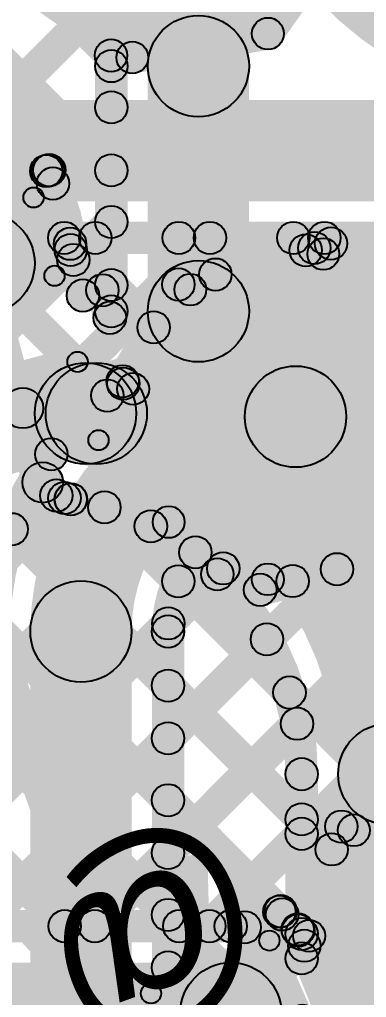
# Model space of a CAD drawing. Header units: millimetres. Extents: x -2.17 to 2.17, y -2.17 to 2.17.
# Drawn here: x -1.2422 to -1.1565, y -0.4709 to -0.2296 of the extents above; entities that cross this region are included whole.
import ezdxf

# ---------------------------------------------------------------- set-up
doc = ezdxf.new("R2010")
doc.units = ezdxf.units.MM
doc.header["$MEASUREMENT"] = 0
for name, color, linetype in [('BottomLayer', 5, 'Continuous'), ('BottomOverlay', 54, 'Continuous'), ('BottomPaste', 16, 'Continuous'), ('BottomSolder', 6, 'Continuous'), ('Mechanical2', 216, 'Continuous'), ('TopLayer', 1, 'Continuous'), ('TopOverlay', 2, 'Continuous'), ('TopPaste', 8, 'Continuous'), ('TopSolder', 216, 'Continuous')]:
    doc.layers.add(name, color=color, linetype=linetype)

# ---------------------------------------------------------------- blocks, each defined once
blk = doc.blocks.new('TEST_POINT_B_110')
at = {"layer": 'BottomLayer'}
blk.add_hatch(color=5, dxfattribs=at).paths.add_polyline_path([(0.015, 0.03), (-0.015, 0.03), (-0.03, 0.015), (-0.03, -0.015), (-0.015, -0.03), (0.015, -0.03), (0.03, -0.015), (0.03, 0.015)])
at = {"layer": 'BottomOverlay'}
for points in [[(0.04094, -0.017), (0.03306, -0.017), (0.03306, 0.017), (0.04094, 0.017)], [(0.03422, -0.01422), (0.03978, -0.01978), (0.01978, -0.03978), (0.01422, -0.03422)], [(0.017, -0.03306), (0.017, -0.04094), (-0.017, -0.04094), (-0.017, -0.03306)], [(0.017, -0.03306), (0.017, -0.04094), (-0.017, -0.04094), (-0.017, -0.03306)]]:
    blk.add_hatch(color=54, dxfattribs=at).paths.add_polyline_path(points)
h = blk.add_hatch(color=54, dxfattribs=at)
edge = h.paths.add_edge_path()
edge.add_arc((0.037, -0.017), 0.00394, 0, 360)
h = blk.add_hatch(color=54, dxfattribs=at)
edge = h.paths.add_edge_path()
edge.add_arc((0.037, -0.017), 0.00394, 0, 360)
h = blk.add_hatch(color=54, dxfattribs=at)
edge = h.paths.add_edge_path()
edge.add_arc((0.017, -0.037), 0.00394, 0, 360)
h = blk.add_hatch(color=54, dxfattribs=at)
edge = h.paths.add_edge_path()
edge.add_arc((0.017, -0.037), 0.00394, 0, 360)
h = blk.add_hatch(color=54, dxfattribs=at)
edge = h.paths.add_edge_path()
edge.add_arc((0.017, -0.037), 0.00394, 0, 360)
at = {"layer": 'BottomPaste'}
blk.add_hatch(color=16, dxfattribs=at).paths.add_polyline_path([(0.015, 0.03), (-0.015, 0.03), (-0.03, 0.015), (-0.03, -0.015), (-0.015, -0.03), (0.015, -0.03), (0.03, -0.015), (0.03, 0.015)])
at = {"layer": 'BottomSolder'}
blk.add_hatch(color=6, dxfattribs=at).paths.add_polyline_path([(0.017, 0.034), (-0.017, 0.034), (-0.034, 0.017), (-0.034, -0.017), (-0.017, -0.034), (0.017, -0.034), (0.034, -0.017), (0.034, 0.017)])
at = {"layer": 'BottomOverlay'}
for centre in [(0.037, -0.017), (0.037, -0.017), (0.017, -0.037), (0.017, -0.037), (0.017, -0.037)]:
    blk.add_circle(centre, 0.00394, dxfattribs=at)
blk = doc.blocks.new('TEST_POINT_B_111')
at = {"layer": 'BottomLayer'}
blk.add_hatch(color=5, dxfattribs=at).paths.add_polyline_path([(0.015, 0.03), (-0.015, 0.03), (-0.03, 0.015), (-0.03, -0.015), (-0.015, -0.03), (0.015, -0.03), (0.03, -0.015), (0.03, 0.015)])
at = {"layer": 'BottomOverlay'}
for points in [[(0.017, 0.04094), (0.017, 0.03306), (-0.017, 0.03306), (-0.017, 0.04094)], [(0.017, 0.04094), (0.017, 0.03306), (-0.017, 0.03306), (-0.017, 0.04094)], [(0.03978, 0.01978), (0.03422, 0.01422), (0.01422, 0.03422), (0.01978, 0.03978)], [(0.04094, -0.017), (0.03306, -0.017), (0.03306, 0.017), (0.04094, 0.017)], [(-0.01422, -0.03422), (-0.01978, -0.03978), (-0.03978, -0.01978), (-0.03422, -0.01422)], [(0.03422, -0.01422), (0.03978, -0.01978), (0.01978, -0.03978), (0.01422, -0.03422)], [(0.017, -0.03306), (0.017, -0.04094), (-0.017, -0.04094), (-0.017, -0.03306)], [(0.017, -0.03306), (0.017, -0.04094), (-0.017, -0.04094), (-0.017, -0.03306)]]:
    blk.add_hatch(color=54, dxfattribs=at).paths.add_polyline_path(points)
h = blk.add_hatch(color=54, dxfattribs=at)
edge = h.paths.add_edge_path()
edge.add_arc((0.017, 0.037), 0.00394, 0, 360)
h = blk.add_hatch(color=54, dxfattribs=at)
edge = h.paths.add_edge_path()
edge.add_arc((0.017, 0.037), 0.00394, 0, 360)
h = blk.add_hatch(color=54, dxfattribs=at)
edge = h.paths.add_edge_path()
edge.add_arc((0.017, 0.037), 0.00394, 0, 360)
h = blk.add_hatch(color=54, dxfattribs=at)
edge = h.paths.add_edge_path()
edge.add_arc((0.037, 0.017), 0.00394, 0, 360)
h = blk.add_hatch(color=54, dxfattribs=at)
edge = h.paths.add_edge_path()
edge.add_arc((0.037, 0.017), 0.00394, 0, 360)
h = blk.add_hatch(color=54, dxfattribs=at)
edge = h.paths.add_edge_path()
edge.add_arc((0.037, -0.017), 0.00394, 0, 360)
h = blk.add_hatch(color=54, dxfattribs=at)
edge = h.paths.add_edge_path()
edge.add_arc((0.037, -0.017), 0.00394, 0, 360)
h = blk.add_hatch(color=54, dxfattribs=at)
edge = h.paths.add_edge_path()
edge.add_arc((-0.017, -0.037), 0.00394, 0, 360)
h = blk.add_hatch(color=54, dxfattribs=at)
edge = h.paths.add_edge_path()
edge.add_arc((-0.017, -0.037), 0.00394, 0, 360)
h = blk.add_hatch(color=54, dxfattribs=at)
edge = h.paths.add_edge_path()
edge.add_arc((-0.017, -0.037), 0.00394, 0, 360)
h = blk.add_hatch(color=54, dxfattribs=at)
edge = h.paths.add_edge_path()
edge.add_arc((0.017, -0.037), 0.00394, 0, 360)
h = blk.add_hatch(color=54, dxfattribs=at)
edge = h.paths.add_edge_path()
edge.add_arc((0.017, -0.037), 0.00394, 0, 360)
h = blk.add_hatch(color=54, dxfattribs=at)
edge = h.paths.add_edge_path()
edge.add_arc((0.017, -0.037), 0.00394, 0, 360)
at = {"layer": 'BottomPaste'}
blk.add_hatch(color=16, dxfattribs=at).paths.add_polyline_path([(0.015, 0.03), (-0.015, 0.03), (-0.03, 0.015), (-0.03, -0.015), (-0.015, -0.03), (0.015, -0.03), (0.03, -0.015), (0.03, 0.015)])
at = {"layer": 'BottomSolder'}
blk.add_hatch(color=6, dxfattribs=at).paths.add_polyline_path([(0.017, 0.034), (-0.017, 0.034), (-0.034, 0.017), (-0.034, -0.017), (-0.017, -0.034), (0.017, -0.034), (0.034, -0.017), (0.034, 0.017)])
at = {"layer": 'BottomOverlay'}
for centre in [(0.017, 0.037), (0.017, 0.037), (0.017, 0.037), (0.037, 0.017), (0.037, 0.017), (0.037, -0.017), (0.037, -0.017), (-0.017, -0.037), (-0.017, -0.037), (-0.017, -0.037), (0.017, -0.037), (0.017, -0.037), (0.017, -0.037)]:
    blk.add_circle(centre, 0.00394, dxfattribs=at)
blk = doc.blocks.new('TEST_POINT_B_113')
at = {"layer": 'BottomLayer'}
blk.add_hatch(color=5, dxfattribs=at).paths.add_polyline_path([(0.015, 0.03), (-0.015, 0.03), (-0.03, 0.015), (-0.03, -0.015), (-0.015, -0.03), (0.015, -0.03), (0.03, -0.015), (0.03, 0.015)])
at = {"layer": 'BottomOverlay'}
for points in [[(-0.01978, 0.03978), (-0.01422, 0.03422), (-0.03422, 0.01422), (-0.03978, 0.01978)], [(0.017, 0.04094), (0.017, 0.03306), (-0.017, 0.03306), (-0.017, 0.04094)], [(0.017, 0.04094), (0.017, 0.03306), (-0.017, 0.03306), (-0.017, 0.04094)], [(0.03978, 0.01978), (0.03422, 0.01422), (0.01422, 0.03422), (0.01978, 0.03978)]]:
    blk.add_hatch(color=54, dxfattribs=at).paths.add_polyline_path(points)
h = blk.add_hatch(color=54, dxfattribs=at)
edge = h.paths.add_edge_path()
edge.add_arc((-0.017, 0.037), 0.00394, 0, 360)
h = blk.add_hatch(color=54, dxfattribs=at)
edge = h.paths.add_edge_path()
edge.add_arc((-0.017, 0.037), 0.00394, 0, 360)
h = blk.add_hatch(color=54, dxfattribs=at)
edge = h.paths.add_edge_path()
edge.add_arc((-0.017, 0.037), 0.00394, 0, 360)
h = blk.add_hatch(color=54, dxfattribs=at)
edge = h.paths.add_edge_path()
edge.add_arc((0.017, 0.037), 0.00394, 0, 360)
h = blk.add_hatch(color=54, dxfattribs=at)
edge = h.paths.add_edge_path()
edge.add_arc((0.017, 0.037), 0.00394, 0, 360)
h = blk.add_hatch(color=54, dxfattribs=at)
edge = h.paths.add_edge_path()
edge.add_arc((0.017, 0.037), 0.00394, 0, 360)
at = {"layer": 'BottomPaste'}
blk.add_hatch(color=16, dxfattribs=at).paths.add_polyline_path([(0.015, 0.03), (-0.015, 0.03), (-0.03, 0.015), (-0.03, -0.015), (-0.015, -0.03), (0.015, -0.03), (0.03, -0.015), (0.03, 0.015)])
at = {"layer": 'BottomSolder'}
blk.add_hatch(color=6, dxfattribs=at).paths.add_polyline_path([(0.017, 0.034), (-0.017, 0.034), (-0.034, 0.017), (-0.034, -0.017), (-0.017, -0.034), (0.017, -0.034), (0.034, -0.017), (0.034, 0.017)])
at = {"layer": 'BottomOverlay'}
for centre in [(-0.017, 0.037), (-0.017, 0.037), (-0.017, 0.037), (0.017, 0.037), (0.017, 0.037), (0.017, 0.037)]:
    blk.add_circle(centre, 0.00394, dxfattribs=at)
blk = doc.blocks.new('C__0402_351')
at = {"layer": 'TopLayer'}
for points in [[(-0.0275, -0.0125), (-0.0275, 0.0125), (-0.0095, 0.0125), (-0.0095, -0.0125)], [(0.0095, -0.0125), (0.0095, 0.0125), (0.0275, 0.0125), (0.0275, -0.0125)]]:
    blk.add_hatch(color=1, dxfattribs=at).paths.add_polyline_path(points)
at = {"layer": 'TopOverlay'}
h = blk.add_hatch(color=2, dxfattribs=at)
edge = h.paths.add_edge_path()
edge.add_arc((-0.031, 0.016), 0.0025, 0, 360)
h = blk.add_hatch(color=2, dxfattribs=at)
edge = h.paths.add_edge_path()
edge.add_arc((-0.031, 0.016), 0.0025, 0, 360)
for points in [[(-0.011, 0.0185), (-0.011, 0.0135), (-0.031, 0.0135), (-0.031, 0.0185)], [(0.031, 0.0185), (0.031, 0.0135), (0.011, 0.0135), (0.011, 0.0185)], [(-0.0335, 0.016), (-0.0285, 0.016), (-0.0285, -0.016), (-0.0335, -0.016)], [(0.0285, 0.016), (0.0335, 0.016), (0.0335, -0.016), (0.0285, -0.016)], [(-0.011, -0.0135), (-0.011, -0.0185), (-0.031, -0.0185), (-0.031, -0.0135)], [(0.031, -0.0135), (0.031, -0.0185), (0.011, -0.0185), (0.011, -0.0135)]]:
    blk.add_hatch(color=2, dxfattribs=at).paths.add_polyline_path(points)
h = blk.add_hatch(color=2, dxfattribs=at)
edge = h.paths.add_edge_path()
edge.add_arc((-0.011, 0.016), 0.0025, 0, 360)
h = blk.add_hatch(color=2, dxfattribs=at)
edge = h.paths.add_edge_path()
edge.add_arc((0.011, 0.016), 0.0025, 0, 360)
h = blk.add_hatch(color=2, dxfattribs=at)
edge = h.paths.add_edge_path()
edge.add_arc((0.031, 0.016), 0.0025, 0, 360)
h = blk.add_hatch(color=2, dxfattribs=at)
edge = h.paths.add_edge_path()
edge.add_arc((0.031, 0.016), 0.0025, 0, 360)
h = blk.add_hatch(color=2, dxfattribs=at)
edge = h.paths.add_edge_path()
edge.add_arc((-0.031, -0.016), 0.0025, 0, 360)
h = blk.add_hatch(color=2, dxfattribs=at)
edge = h.paths.add_edge_path()
edge.add_arc((-0.031, -0.016), 0.0025, 0, 360)
h = blk.add_hatch(color=2, dxfattribs=at)
edge = h.paths.add_edge_path()
edge.add_arc((-0.011, -0.016), 0.0025, 0, 360)
h = blk.add_hatch(color=2, dxfattribs=at)
edge = h.paths.add_edge_path()
edge.add_arc((0.011, -0.016), 0.0025, 0, 360)
h = blk.add_hatch(color=2, dxfattribs=at)
edge = h.paths.add_edge_path()
edge.add_arc((0.031, -0.016), 0.0025, 0, 360)
h = blk.add_hatch(color=2, dxfattribs=at)
edge = h.paths.add_edge_path()
edge.add_arc((0.031, -0.016), 0.0025, 0, 360)
at = {"layer": 'TopPaste'}
for points in [[(-0.0275, -0.0125), (-0.0275, 0.0125), (-0.0095, 0.0125), (-0.0095, -0.0125)], [(0.0095, -0.0125), (0.0095, 0.0125), (0.0275, 0.0125), (0.0275, -0.0125)]]:
    blk.add_hatch(color=8, dxfattribs=at).paths.add_polyline_path(points)
at = {"layer": 'TopSolder'}
for points in [[(-0.02986, -0.01486), (-0.02986, 0.01486), (-0.00714, 0.01486), (-0.00714, -0.01486)], [(0.00714, -0.01486), (0.00714, 0.01486), (0.02986, 0.01486), (0.02986, -0.01486)]]:
    blk.add_hatch(color=216, dxfattribs=at).paths.add_polyline_path(points)
at = {"layer": 'TopOverlay'}
for centre in [(-0.031, 0.016), (-0.031, 0.016), (-0.011, 0.016), (0.011, 0.016), (0.031, 0.016), (0.031, 0.016), (-0.031, -0.016), (-0.031, -0.016), (-0.011, -0.016), (0.011, -0.016), (0.031, -0.016), (0.031, -0.016)]:
    blk.add_circle(centre, 0.0025, dxfattribs=at)
blk = doc.blocks.new('C__0402_352')
at = {"layer": 'TopLayer'}
for points in [[(-0.0275, -0.0125), (-0.0275, 0.0125), (-0.0095, 0.0125), (-0.0095, -0.0125)], [(0.0095, -0.0125), (0.0095, 0.0125), (0.0275, 0.0125), (0.0275, -0.0125)]]:
    blk.add_hatch(color=1, dxfattribs=at).paths.add_polyline_path(points)
at = {"layer": 'TopOverlay'}
h = blk.add_hatch(color=2, dxfattribs=at)
edge = h.paths.add_edge_path()
edge.add_arc((-0.031, 0.016), 0.0025, 0, 360)
h = blk.add_hatch(color=2, dxfattribs=at)
edge = h.paths.add_edge_path()
edge.add_arc((-0.031, 0.016), 0.0025, 0, 360)
for points in [[(-0.011, 0.0185), (-0.011, 0.0135), (-0.031, 0.0135), (-0.031, 0.0185)], [(0.031, 0.0185), (0.031, 0.0135), (0.011, 0.0135), (0.011, 0.0185)], [(-0.0335, 0.016), (-0.0285, 0.016), (-0.0285, -0.016), (-0.0335, -0.016)], [(0.0285, 0.016), (0.0335, 0.016), (0.0335, -0.016), (0.0285, -0.016)], [(-0.011, -0.0135), (-0.011, -0.0185), (-0.031, -0.0185), (-0.031, -0.0135)], [(0.031, -0.0135), (0.031, -0.0185), (0.011, -0.0185), (0.011, -0.0135)]]:
    blk.add_hatch(color=2, dxfattribs=at).paths.add_polyline_path(points)
h = blk.add_hatch(color=2, dxfattribs=at)
edge = h.paths.add_edge_path()
edge.add_arc((-0.011, 0.016), 0.0025, 0, 360)
h = blk.add_hatch(color=2, dxfattribs=at)
edge = h.paths.add_edge_path()
edge.add_arc((0.011, 0.016), 0.0025, 0, 360)
h = blk.add_hatch(color=2, dxfattribs=at)
edge = h.paths.add_edge_path()
edge.add_arc((0.031, 0.016), 0.0025, 0, 360)
h = blk.add_hatch(color=2, dxfattribs=at)
edge = h.paths.add_edge_path()
edge.add_arc((0.031, 0.016), 0.0025, 0, 360)
h = blk.add_hatch(color=2, dxfattribs=at)
edge = h.paths.add_edge_path()
edge.add_arc((-0.031, -0.016), 0.0025, 0, 360)
h = blk.add_hatch(color=2, dxfattribs=at)
edge = h.paths.add_edge_path()
edge.add_arc((-0.031, -0.016), 0.0025, 0, 360)
h = blk.add_hatch(color=2, dxfattribs=at)
edge = h.paths.add_edge_path()
edge.add_arc((-0.011, -0.016), 0.0025, 0, 360)
h = blk.add_hatch(color=2, dxfattribs=at)
edge = h.paths.add_edge_path()
edge.add_arc((0.011, -0.016), 0.0025, 0, 360)
h = blk.add_hatch(color=2, dxfattribs=at)
edge = h.paths.add_edge_path()
edge.add_arc((0.031, -0.016), 0.0025, 0, 360)
h = blk.add_hatch(color=2, dxfattribs=at)
edge = h.paths.add_edge_path()
edge.add_arc((0.031, -0.016), 0.0025, 0, 360)
at = {"layer": 'TopPaste'}
for points in [[(-0.0275, -0.0125), (-0.0275, 0.0125), (-0.0095, 0.0125), (-0.0095, -0.0125)], [(0.0095, -0.0125), (0.0095, 0.0125), (0.0275, 0.0125), (0.0275, -0.0125)]]:
    blk.add_hatch(color=8, dxfattribs=at).paths.add_polyline_path(points)
at = {"layer": 'TopSolder'}
for points in [[(-0.02986, -0.01486), (-0.02986, 0.01486), (-0.00714, 0.01486), (-0.00714, -0.01486)], [(0.00714, -0.01486), (0.00714, 0.01486), (0.02986, 0.01486), (0.02986, -0.01486)]]:
    blk.add_hatch(color=216, dxfattribs=at).paths.add_polyline_path(points)
at = {"layer": 'TopOverlay'}
for centre in [(-0.031, 0.016), (-0.031, 0.016), (-0.011, 0.016), (0.011, 0.016), (0.031, 0.016), (0.031, 0.016), (-0.031, -0.016), (-0.031, -0.016), (-0.011, -0.016), (0.011, -0.016), (0.031, -0.016), (0.031, -0.016)]:
    blk.add_circle(centre, 0.0025, dxfattribs=at)

msp = doc.modelspace()

# ---------------------------------------------------------------- hatches: boundary and pattern name
at = {"layer": 'BottomLayer'}
for points in [[(-2.072, -0.2745), (-2.072, -0.2495), (-0.707, -0.2495), (-0.707, -0.2745)], [(-2.02145, -0.2875), (-2.02145, -0.2795), (-1.0275, -0.2795), (-1.0275, -0.2875)], [(-1.83315, -0.89886), (-1.8388, -0.8932), (-1.22628, -0.28067), (-1.22062, -0.28633)], [(-1.8234, -0.91739), (-1.82905, -0.91173), (-1.19799, -0.28067), (-1.19234, -0.28633)], [(-1.31881, -0.28633), (-1.31315, -0.28067), (-1.24127, -0.35255), (-1.24693, -0.35821)], [(-1.29052, -0.28633), (-1.28487, -0.28067), (-1.23149, -0.33405), (-1.23714, -0.33971)], [(-1.26224, -0.28633), (-1.25658, -0.28067), (-1.21768, -0.31958), (-1.22333, -0.32524)], [(-1.23396, -0.28633), (-1.2283, -0.28067), (-1.20622, -0.30275), (-1.21187, -0.30841)], [(-1.20267, -0.43809), (-1.20833, -0.43243), (-1.05657, -0.28067), (-1.05091, -0.28633)], [(-1.20567, -0.28633), (-1.20001, -0.28067), (-1.19097, -0.28971), (-1.19663, -0.29537)], [(-1.20189, -0.29885), (-1.20396, -0.29112), (-1.16629, -0.28103), (-1.16422, -0.28876)], [(-1.17739, -0.28633), (-1.17173, -0.28067), (-1.16867, -0.28373), (-1.17432, -0.28939)], [(-1.16655, -0.28882), (-1.1722, -0.28317), (-1.16971, -0.28067), (-1.16405, -0.28633)], [(-1.16726, -0.28836), (-1.16326, -0.28143), (-1.13938, -0.29522), (-1.14338, -0.30215)], [(-1.20267, -0.46637), (-1.20833, -0.46071), (-1.03033, -0.28271), (-1.02467, -0.28837)], [(-1.21325, -0.32087), (-1.22018, -0.31687), (-1.20639, -0.29299), (-1.19947, -0.29699)], [(-1.18171, -0.37419), (-1.18378, -0.36646), (-1.14611, -0.35637), (-1.14404, -0.3641)], [(-1.20073, -0.36456), (-1.19673, -0.35763), (-1.18074, -0.36686), (-1.18474, -0.37379)], [(-1.20267, -0.4098), (-1.20833, -0.40414), (-1.1666, -0.36242), (-1.16095, -0.36807)], [(-1.20261, -0.38145), (-1.20827, -0.3758), (-1.1947, -0.36223), (-1.18904, -0.36789)], [(-1.20579, -0.37106), (-1.20014, -0.3654), (-1.14544, -0.4201), (-1.1511, -0.42576)], [(-1.17756, -0.37101), (-1.1719, -0.36535), (-1.12529, -0.41196), (-1.13095, -0.41762)], [(-1.2145, -1.532), (-1.2395, -1.532), (-1.2395, -0.38061), (-1.2145, -0.38061)], [(-1.2015, -1.532), (-1.2095, -1.532), (-1.2095, -0.38061), (-1.2015, -0.38061)], [(-1.20833, -0.39681), (-1.20267, -0.39115), (-1.16226, -0.43157), (-1.16791, -0.43722)], [(-1.16119, -0.43246), (-1.16419, -0.42505), (-1.12803, -0.41044), (-1.12503, -0.41785)], [(-1.20833, -0.42509), (-1.20267, -0.41944), (-1.17053, -0.45158), (-1.17619, -0.45724)], [(-1.16978, -0.4557), (-1.17715, -0.45258), (-1.16637, -0.42719), (-1.15901, -0.43032)], [(-1.20833, -0.45338), (-1.20267, -0.44772), (-1.10072, -0.54968), (-1.10637, -0.55533)], [(-1.17717, -0.45564), (-1.16976, -0.45264), (-1.15515, -0.4888), (-1.16256, -0.4918)], [(-1.20267, -0.49465), (-1.20833, -0.489), (-1.17467, -0.45534), (-1.16901, -0.46099)]]:
    msp.add_hatch(color=5, dxfattribs=at).paths.add_polyline_path(points)
h = msp.add_hatch(color=5, dxfattribs=at)
edge = h.paths.add_edge_path()
edge.add_arc((-1.23113, -0.2835), 0.004, 0, 360)
h = msp.add_hatch(color=5, dxfattribs=at)
edge = h.paths.add_edge_path()
edge.add_arc((-1.22345, -0.2835), 0.004, 0, 360)
h = msp.add_hatch(color=5, dxfattribs=at)
edge = h.paths.add_edge_path()
edge.add_arc((-1.20284, -0.2835), 0.004, 0, 360)
h = msp.add_hatch(color=5, dxfattribs=at)
edge = h.paths.add_edge_path()
edge.add_arc((-1.19516, -0.2835), 0.004, 0, 360)
h = msp.add_hatch(color=5, dxfattribs=at)
edge = h.paths.add_edge_path()
edge.add_arc((-1.17456, -0.2835), 0.004, 0, 360)
h = msp.add_hatch(color=5, dxfattribs=at)
edge = h.paths.add_edge_path()
edge.add_arc((-1.16688, -0.2835), 0.004, 0, 360)
h = msp.add_hatch(color=5, dxfattribs=at)
edge = h.paths.add_edge_path()
edge.add_arc((-1.16938, -0.286), 0.004, 0, 360)
h = msp.add_hatch(color=5, dxfattribs=at)
edge = h.paths.add_edge_path()
edge.add_arc((-1.16526, -0.28489), 0.004, 0, 360)
h = msp.add_hatch(color=5, dxfattribs=at)
edge = h.paths.add_edge_path()
edge.add_arc((-1.16526, -0.28489), 0.004, 0, 360)
h = msp.add_hatch(color=5, dxfattribs=at)
edge = h.paths.add_edge_path()
edge.add_arc((-1.17149, -0.28656), 0.004, 0, 360)
h = msp.add_hatch(color=5, dxfattribs=at)
edge = h.paths.add_edge_path()
edge.add_arc((-1.1938, -0.29254), 0.004, 0, 360)
h = msp.add_hatch(color=5, dxfattribs=at)
edge = h.paths.add_edge_path()
edge.add_arc((-1.20293, -0.29499), 0.004, 0, 360)
h = msp.add_hatch(color=5, dxfattribs=at)
edge = h.paths.add_edge_path()
edge.add_arc((-1.20293, -0.29499), 0.004, 0, 360)
h = msp.add_hatch(color=5, dxfattribs=at)
edge = h.paths.add_edge_path()
edge.add_arc((-1.20905, -0.30558), 0.004, 0, 360)
h = msp.add_hatch(color=5, dxfattribs=at)
edge = h.paths.add_edge_path()
edge.add_arc((-1.21672, -0.31887), 0.004, 0, 360)
h = msp.add_hatch(color=5, dxfattribs=at)
edge = h.paths.add_edge_path()
edge.add_arc((-1.21656, -0.31946), 0.004, 0, 360)
h = msp.add_hatch(color=5, dxfattribs=at)
edge = h.paths.add_edge_path()
edge.add_arc((-1.174, -0.32761), 0.0125, 0, 360)
h = msp.add_hatch(color=5, dxfattribs=at)
edge = h.paths.add_edge_path()
edge.add_arc((-1.2205, -0.32241), 0.004, 0, 360)
h = msp.add_hatch(color=5, dxfattribs=at)
edge = h.paths.add_edge_path()
edge.add_arc((-1.23432, -0.33688), 0.004, 0, 360)
h = msp.add_hatch(color=5, dxfattribs=at)
edge = h.paths.add_edge_path()
edge.add_arc((-1.2441, -0.35538), 0.004, 0, 360)
h = msp.add_hatch(color=5, dxfattribs=at)
edge = h.paths.add_edge_path()
edge.add_arc((-1.19873, -0.3611), 0.004, 0, 360)
h = msp.add_hatch(color=5, dxfattribs=at)
edge = h.paths.add_edge_path()
edge.add_arc((-1.19873, -0.3611), 0.004, 0, 360)
h = msp.add_hatch(color=5, dxfattribs=at)
edge = h.paths.add_edge_path()
edge.add_arc((-1.19187, -0.36506), 0.004, 0, 360)
h = msp.add_hatch(color=5, dxfattribs=at)
edge = h.paths.add_edge_path()
edge.add_arc((-1.16377, -0.36525), 0.004, 0, 360)
h = msp.add_hatch(color=5, dxfattribs=at)
edge = h.paths.add_edge_path()
edge.add_arc((-1.20297, -0.36823), 0.004, 0, 360)
h = msp.add_hatch(color=5, dxfattribs=at)
edge = h.paths.add_edge_path()
edge.add_arc((-1.17473, -0.36818), 0.004, 0, 360)
h = msp.add_hatch(color=5, dxfattribs=at)
edge = h.paths.add_edge_path()
edge.add_arc((-1.18274, -0.37033), 0.004, 0, 360)
h = msp.add_hatch(color=5, dxfattribs=at)
edge = h.paths.add_edge_path()
edge.add_arc((-1.18274, -0.37033), 0.004, 0, 360)
h = msp.add_hatch(color=5, dxfattribs=at)
edge = h.paths.add_edge_path()
edge.add_arc((-1.227, -0.38061), 0.0125, 0, 360)
h = msp.add_hatch(color=5, dxfattribs=at)
edge = h.paths.add_edge_path()
edge.add_arc((-1.227, -0.38061), 0.0125, 0, 360)
h = msp.add_hatch(color=5, dxfattribs=at)
edge = h.paths.add_edge_path()
edge.add_arc((-1.20544, -0.37863), 0.004, 0, 360)
h = msp.add_hatch(color=5, dxfattribs=at)
edge = h.paths.add_edge_path()
edge.add_arc((-1.2055, -0.38061), 0.004, 0, 360)
h = msp.add_hatch(color=5, dxfattribs=at)
edge = h.paths.add_edge_path()
edge.add_arc((-1.2055, -0.38061), 0.004, 0, 360)
h = msp.add_hatch(color=5, dxfattribs=at)
edge = h.paths.add_edge_path()
edge.add_arc((-1.2055, -0.39398), 0.004, 0, 360)
h = msp.add_hatch(color=5, dxfattribs=at)
edge = h.paths.add_edge_path()
edge.add_arc((-1.2055, -0.40697), 0.004, 0, 360)
h = msp.add_hatch(color=5, dxfattribs=at)
edge = h.paths.add_edge_path()
edge.add_arc((-1.2055, -0.42226), 0.004, 0, 360)
h = msp.add_hatch(color=5, dxfattribs=at)
edge = h.paths.add_edge_path()
edge.add_arc((-1.16269, -0.42876), 0.004, 0, 360)
h = msp.add_hatch(color=5, dxfattribs=at)
edge = h.paths.add_edge_path()
edge.add_arc((-1.16269, -0.42876), 0.004, 0, 360)
h = msp.add_hatch(color=5, dxfattribs=at)
edge = h.paths.add_edge_path()
edge.add_arc((-1.2055, -0.43526), 0.004, 0, 360)
h = msp.add_hatch(color=5, dxfattribs=at)
edge = h.paths.add_edge_path()
edge.add_arc((-1.16508, -0.4344), 0.004, 0, 360)
h = msp.add_hatch(color=5, dxfattribs=at)
edge = h.paths.add_edge_path()
edge.add_arc((-1.2055, -0.45055), 0.004, 0, 360)
h = msp.add_hatch(color=5, dxfattribs=at)
edge = h.paths.add_edge_path()
edge.add_arc((-1.17346, -0.45414), 0.004, 0, 360)
h = msp.add_hatch(color=5, dxfattribs=at)
edge = h.paths.add_edge_path()
edge.add_arc((-1.17346, -0.45414), 0.004, 0, 360)
h = msp.add_hatch(color=5, dxfattribs=at)
edge = h.paths.add_edge_path()
edge.add_arc((-1.17336, -0.45441), 0.004, 0, 360)
h = msp.add_hatch(color=5, dxfattribs=at)
edge = h.paths.add_edge_path()
edge.add_arc((-1.17184, -0.45816), 0.004, 0, 360)
h = msp.add_hatch(color=5, dxfattribs=at)
edge = h.paths.add_edge_path()
edge.add_arc((-1.2055, -0.46354), 0.004, 0, 360)
at = {"layer": 'TopLayer'}
for points in [[(-1.27012, -0.1936), (-1.26446, -0.18794), (-1.21674, -0.23566), (-1.22239, -0.24132)], [(-1.29433, -0.19767), (-1.28867, -0.19201), (-1.21667, -0.26401), (-1.22233, -0.26967)], [(-1.24621, -0.25535), (-1.25187, -0.2497), (-1.22477, -0.2226), (-1.21911, -0.22825)], [(-1.2155, -0.30161), (-1.2235, -0.30161), (-1.2235, -0.24111), (-1.2155, -0.24111)], [(-1.1855, -0.30161), (-1.2105, -0.30161), (-1.2105, -0.24111), (-1.1855, -0.24111)], [(-1.23227, -0.26969), (-1.23793, -0.26404), (-1.22233, -0.24844), (-1.21667, -0.2541)], [(-1.23868, -0.26782), (-1.23095, -0.26575), (-1.23007, -0.26905), (-1.2378, -0.27112)], [(-1.22605, -0.29176), (-1.23171, -0.28611), (-1.22233, -0.27672), (-1.21667, -0.28238)], [(-1.23251, -0.28777), (-1.22685, -0.28212), (-1.21667, -0.2923), (-1.22233, -0.29795)], [(-1.23341, -0.2875), (-1.22568, -0.28543), (-1.22267, -0.29666), (-1.2304, -0.29873)], [(-1.2255, -0.30156), (-1.22757, -0.29384), (-1.22274, -0.29254), (-1.22067, -0.30027)], [(-1.22557, -0.29744), (-1.21784, -0.29537), (-1.21601, -0.3022), (-1.22374, -0.30427)], [(-1.22587, -0.33932), (-1.22587, -0.31432), (-1.22321, -0.31432), (-1.22321, -0.33932)], [(-1.22587, -0.33932), (-1.22587, -0.31432), (-1.22587, -0.31432), (-1.22587, -0.33932)], [(-1.24618, -0.32677), (-1.23652, -0.32419), (-1.2316, -0.34254), (-1.24126, -0.34513)], [(-1.24497, -0.36725), (-1.25063, -0.36159), (-1.23389, -0.34485), (-1.22823, -0.35051)], [(-1.24842, -0.35533), (-1.25049, -0.3476), (-1.23411, -0.34321), (-1.23204, -0.35094)], [(-1.22403, -0.35282), (-1.21837, -0.34717), (-1.17269, -0.39285), (-1.17834, -0.39851)], [(-1.25115, -0.35399), (-1.24549, -0.34833), (-1.16967, -0.42415), (-1.17533, -0.42981)], [(-1.24467, -0.39523), (-1.25033, -0.38958), (-1.21258, -0.35183), (-1.20693, -0.35749)], [(-1.24467, -0.42352), (-1.25033, -0.41786), (-1.19614, -0.36368), (-1.19049, -0.36933)], [(-1.25033, -0.38309), (-1.24467, -0.37744), (-1.17516, -0.44694), (-1.18082, -0.4526)], [(-1.24597, -0.4531), (-1.25162, -0.44744), (-1.18391, -0.37972), (-1.17825, -0.38538)], [(-1.22074, -0.45615), (-1.22639, -0.45049), (-1.17646, -0.40056), (-1.1708, -0.40622)], [(-1.25033, -0.41138), (-1.24467, -0.40572), (-1.1999, -0.45049), (-1.20555, -0.45615)], [(-1.1685, -0.46127), (-1.1765, -0.46127), (-1.1765, -0.41583), (-1.1685, -0.41583)], [(-1.1385, -0.48497), (-1.1635, -0.48497), (-1.1635, -0.41583), (-1.1385, -0.41583)], [(-1.19245, -0.45615), (-1.19811, -0.45049), (-1.17533, -0.42771), (-1.16967, -0.43337)], [(-1.25033, -0.43966), (-1.24467, -0.434), (-1.22818, -0.45049), (-1.23384, -0.45615)], [(-1.18495, -0.45725), (-1.18821, -0.44994), (-1.17931, -0.44598), (-1.17605, -0.45329)], [(-1.18133, -0.45126), (-1.17403, -0.44801), (-1.16885, -0.45964), (-1.17615, -0.4629)], [(-1.18015, -0.45327), (-1.17449, -0.44762), (-1.16967, -0.45244), (-1.17533, -0.45809)], [(-1.24951, -0.45732), (-1.24951, -0.44932), (-1.19, -0.44932), (-1.19, -0.45732)], [(-1.29279, -0.48732), (-1.29279, -0.46232), (-1.19, -0.46232), (-1.19, -0.48732)]]:
    msp.add_hatch(color=1, dxfattribs=at).paths.add_polyline_path(points)
h = msp.add_hatch(color=1, dxfattribs=at)
edge = h.paths.add_edge_path()
edge.add_arc((-1.198, -0.24111), 0.0125, 0, 360)
h = msp.add_hatch(color=1, dxfattribs=at)
edge = h.paths.add_edge_path()
edge.add_arc((-1.198, -0.24111), 0.0125, 0, 360)
h = msp.add_hatch(color=1, dxfattribs=at)
edge = h.paths.add_edge_path()
edge.add_arc((-1.21957, -0.23849), 0.004, 0, 360)
h = msp.add_hatch(color=1, dxfattribs=at)
edge = h.paths.add_edge_path()
edge.add_arc((-1.2195, -0.24111), 0.004, 0, 360)
h = msp.add_hatch(color=1, dxfattribs=at)
edge = h.paths.add_edge_path()
edge.add_arc((-1.2195, -0.24111), 0.004, 0, 360)
h = msp.add_hatch(color=1, dxfattribs=at)
edge = h.paths.add_edge_path()
edge.add_arc((-1.2195, -0.25127), 0.004, 0, 360)
h = msp.add_hatch(color=1, dxfattribs=at)
edge = h.paths.add_edge_path()
edge.add_arc((-1.23558, -0.26699), 0.004, 0, 360)
h = msp.add_hatch(color=1, dxfattribs=at)
edge = h.paths.add_edge_path()
edge.add_arc((-1.23558, -0.26699), 0.004, 0, 360)
h = msp.add_hatch(color=1, dxfattribs=at)
edge = h.paths.add_edge_path()
edge.add_arc((-1.2351, -0.26687), 0.004, 0, 360)
h = msp.add_hatch(color=1, dxfattribs=at)
edge = h.paths.add_edge_path()
edge.add_arc((-1.23482, -0.26679), 0.004, 0, 360)
h = msp.add_hatch(color=1, dxfattribs=at)
edge = h.paths.add_edge_path()
edge.add_arc((-1.2195, -0.26684), 0.004, 0, 360)
h = msp.add_hatch(color=1, dxfattribs=at)
edge = h.paths.add_edge_path()
edge.add_arc((-1.23393, -0.27008), 0.004, 0, 360)
h = msp.add_hatch(color=1, dxfattribs=at)
edge = h.paths.add_edge_path()
edge.add_arc((-1.23393, -0.27008), 0.004, 0, 360)
h = msp.add_hatch(color=1, dxfattribs=at)
edge = h.paths.add_edge_path()
edge.add_arc((-1.23393, -0.27008), 0.004, 0, 360)
h = msp.add_hatch(color=1, dxfattribs=at)
edge = h.paths.add_edge_path()
edge.add_arc((-1.25093, -0.28974), 0.0125, 0, 360)
h = msp.add_hatch(color=1, dxfattribs=at)
edge = h.paths.add_edge_path()
edge.add_arc((-1.2195, -0.27955), 0.004, 0, 360)
h = msp.add_hatch(color=1, dxfattribs=at)
edge = h.paths.add_edge_path()
edge.add_arc((-1.22968, -0.28495), 0.004, 0, 360)
h = msp.add_hatch(color=1, dxfattribs=at)
edge = h.paths.add_edge_path()
edge.add_arc((-1.22954, -0.28647), 0.004, 0, 360)
h = msp.add_hatch(color=1, dxfattribs=at)
edge = h.paths.add_edge_path()
edge.add_arc((-1.22954, -0.28647), 0.004, 0, 360)
h = msp.add_hatch(color=1, dxfattribs=at)
edge = h.paths.add_edge_path()
edge.add_arc((-1.22888, -0.28893), 0.004, 0, 360)
h = msp.add_hatch(color=1, dxfattribs=at)
edge = h.paths.add_edge_path()
edge.add_arc((-1.198, -0.30161), 0.0125, 0, 360)
h = msp.add_hatch(color=1, dxfattribs=at)
edge = h.paths.add_edge_path()
edge.add_arc((-1.198, -0.30161), 0.0125, 0, 360)
h = msp.add_hatch(color=1, dxfattribs=at)
edge = h.paths.add_edge_path()
edge.add_arc((-1.2195, -0.29513), 0.004, 0, 360)
h = msp.add_hatch(color=1, dxfattribs=at)
edge = h.paths.add_edge_path()
edge.add_arc((-1.22653, -0.2977), 0.004, 0, 360)
h = msp.add_hatch(color=1, dxfattribs=at)
edge = h.paths.add_edge_path()
edge.add_arc((-1.22653, -0.2977), 0.004, 0, 360)
h = msp.add_hatch(color=1, dxfattribs=at)
edge = h.paths.add_edge_path()
edge.add_arc((-1.2217, -0.29641), 0.004, 0, 360)
h = msp.add_hatch(color=1, dxfattribs=at)
edge = h.paths.add_edge_path()
edge.add_arc((-1.2217, -0.29641), 0.004, 0, 360)
h = msp.add_hatch(color=1, dxfattribs=at)
edge = h.paths.add_edge_path()
edge.add_arc((-1.2195, -0.30161), 0.004, 0, 360)
h = msp.add_hatch(color=1, dxfattribs=at)
edge = h.paths.add_edge_path()
edge.add_arc((-1.21987, -0.30323), 0.004, 0, 360)
h = msp.add_hatch(color=1, dxfattribs=at)
edge = h.paths.add_edge_path()
edge.add_arc((-1.22587, -0.32682), 0.0125, 0, 360)
h = msp.add_hatch(color=1, dxfattribs=at)
edge = h.paths.add_edge_path()
edge.add_arc((-1.22587, -0.32682), 0.0125, 0, 360)
h = msp.add_hatch(color=1, dxfattribs=at)
edge = h.paths.add_edge_path()
edge.add_arc((-1.22587, -0.32682), 0.0125, 0, 360)
h = msp.add_hatch(color=1, dxfattribs=at)
edge = h.paths.add_edge_path()
edge.add_arc((-1.22587, -0.32682), 0.0125, 0, 360)
h = msp.add_hatch(color=1, dxfattribs=at)
edge = h.paths.add_edge_path()
edge.add_arc((-1.22321, -0.32682), 0.0125, 0, 360)
h = msp.add_hatch(color=1, dxfattribs=at)
edge = h.paths.add_edge_path()
edge.add_arc((-1.22321, -0.32682), 0.0125, 0, 360)
h = msp.add_hatch(color=1, dxfattribs=at)
edge = h.paths.add_edge_path()
edge.add_arc((-1.24135, -0.32548), 0.005, 0, 360)
h = msp.add_hatch(color=1, dxfattribs=at)
edge = h.paths.add_edge_path()
edge.add_arc((-1.23643, -0.34383), 0.005, 0, 360)
h = msp.add_hatch(color=1, dxfattribs=at)
edge = h.paths.add_edge_path()
edge.add_arc((-1.23307, -0.34707), 0.004, 0, 360)
h = msp.add_hatch(color=1, dxfattribs=at)
edge = h.paths.add_edge_path()
edge.add_arc((-1.23307, -0.34707), 0.004, 0, 360)
h = msp.add_hatch(color=1, dxfattribs=at)
edge = h.paths.add_edge_path()
edge.add_arc((-1.23307, -0.34707), 0.004, 0, 360)
h = msp.add_hatch(color=1, dxfattribs=at)
edge = h.paths.add_edge_path()
edge.add_arc((-1.23307, -0.34707), 0.004, 0, 360)
h = msp.add_hatch(color=1, dxfattribs=at)
edge = h.paths.add_edge_path()
edge.add_arc((-1.23106, -0.34768), 0.004, 0, 360)
h = msp.add_hatch(color=1, dxfattribs=at)
edge = h.paths.add_edge_path()
edge.add_arc((-1.22955, -0.348), 0.004, 0, 360)
h = msp.add_hatch(color=1, dxfattribs=at)
edge = h.paths.add_edge_path()
edge.add_arc((-1.22955, -0.348), 0.004, 0, 360)
h = msp.add_hatch(color=1, dxfattribs=at)
edge = h.paths.add_edge_path()
edge.add_arc((-1.22949, -0.34801), 0.004, 0, 360)
h = msp.add_hatch(color=1, dxfattribs=at)
edge = h.paths.add_edge_path()
edge.add_arc((-1.22949, -0.34801), 0.004, 0, 360)
h = msp.add_hatch(color=1, dxfattribs=at)
edge = h.paths.add_edge_path()
edge.add_arc((-1.2212, -0.34999), 0.004, 0, 360)
h = msp.add_hatch(color=1, dxfattribs=at)
edge = h.paths.add_edge_path()
edge.add_arc((-1.20975, -0.35466), 0.004, 0, 360)
h = msp.add_hatch(color=1, dxfattribs=at)
edge = h.paths.add_edge_path()
edge.add_arc((-1.19332, -0.3665), 0.004, 0, 360)
h = msp.add_hatch(color=1, dxfattribs=at)
edge = h.paths.add_edge_path()
edge.add_arc((-1.18108, -0.38255), 0.004, 0, 360)
h = msp.add_hatch(color=1, dxfattribs=at)
edge = h.paths.add_edge_path()
edge.add_arc((-1.17551, -0.39568), 0.004, 0, 360)
h = msp.add_hatch(color=1, dxfattribs=at)
edge = h.paths.add_edge_path()
edge.add_arc((-1.17363, -0.40339), 0.004, 0, 360)
h = msp.add_hatch(color=1, dxfattribs=at)
edge = h.paths.add_edge_path()
edge.add_arc((-1.151, -0.41583), 0.0125, 0, 360)
h = msp.add_hatch(color=1, dxfattribs=at)
edge = h.paths.add_edge_path()
edge.add_arc((-1.151, -0.41583), 0.0125, 0, 360)
h = msp.add_hatch(color=1, dxfattribs=at)
edge = h.paths.add_edge_path()
edge.add_arc((-1.1725, -0.41583), 0.004, 0, 360)
h = msp.add_hatch(color=1, dxfattribs=at)
edge = h.paths.add_edge_path()
edge.add_arc((-1.1725, -0.41583), 0.004, 0, 360)
h = msp.add_hatch(color=1, dxfattribs=at)
edge = h.paths.add_edge_path()
edge.add_arc((-1.1725, -0.42698), 0.004, 0, 360)
h = msp.add_hatch(color=1, dxfattribs=at)
edge = h.paths.add_edge_path()
edge.add_arc((-1.1725, -0.43054), 0.004, 0, 360)
h = msp.add_hatch(color=1, dxfattribs=at)
edge = h.paths.add_edge_path()
edge.add_arc((-1.17799, -0.44977), 0.004, 0, 360)
h = msp.add_hatch(color=1, dxfattribs=at)
edge = h.paths.add_edge_path()
edge.add_arc((-1.17768, -0.44963), 0.004, 0, 360)
h = msp.add_hatch(color=1, dxfattribs=at)
edge = h.paths.add_edge_path()
edge.add_arc((-1.17768, -0.44963), 0.004, 0, 360)
h = msp.add_hatch(color=1, dxfattribs=at)
edge = h.paths.add_edge_path()
edge.add_arc((-1.17732, -0.45044), 0.004, 0, 360)
h = msp.add_hatch(color=1, dxfattribs=at)
edge = h.paths.add_edge_path()
edge.add_arc((-1.23101, -0.45332), 0.004, 0, 360)
h = msp.add_hatch(color=1, dxfattribs=at)
edge = h.paths.add_edge_path()
edge.add_arc((-1.22357, -0.45332), 0.004, 0, 360)
h = msp.add_hatch(color=1, dxfattribs=at)
edge = h.paths.add_edge_path()
edge.add_arc((-1.20273, -0.45332), 0.004, 0, 360)
h = msp.add_hatch(color=1, dxfattribs=at)
edge = h.paths.add_edge_path()
edge.add_arc((-1.19528, -0.45332), 0.004, 0, 360)
h = msp.add_hatch(color=1, dxfattribs=at)
edge = h.paths.add_edge_path()
edge.add_arc((-1.19, -0.45332), 0.004, 0, 360)
h = msp.add_hatch(color=1, dxfattribs=at)
edge = h.paths.add_edge_path()
edge.add_arc((-1.19, -0.45332), 0.004, 0, 360)
h = msp.add_hatch(color=1, dxfattribs=at)
edge = h.paths.add_edge_path()
edge.add_arc((-1.18658, -0.4536), 0.004, 0, 360)
h = msp.add_hatch(color=1, dxfattribs=at)
edge = h.paths.add_edge_path()
edge.add_arc((-1.18658, -0.4536), 0.004, 0, 360)
h = msp.add_hatch(color=1, dxfattribs=at)
edge = h.paths.add_edge_path()
edge.add_arc((-1.1725, -0.45526), 0.004, 0, 360)
h = msp.add_hatch(color=1, dxfattribs=at)
edge = h.paths.add_edge_path()
edge.add_arc((-1.1725, -0.46127), 0.004, 0, 360)
h = msp.add_hatch(color=1, dxfattribs=at)
edge = h.paths.add_edge_path()
edge.add_arc((-1.1725, -0.46127), 0.004, 0, 360)
h = msp.add_hatch(color=1, dxfattribs=at)
edge = h.paths.add_edge_path()
edge.add_arc((-1.19, -0.47482), 0.0125, 0, 360)

# ---------------------------------------------------------------- linework, layer by layer
at = {"layer": 'BottomLayer'}
for points, const_width in [([(-1.2485, -0.38061, -0.245447), (-1.21656, -0.31946)], 0.008), ([(-1.227, -0.38061, -0.414214), (-1.174, -0.32761)], 0.025), ([(-1.2055, -0.38061, -0.168576), (-1.19873, -0.3611)], 0.008)]:
    msp.add_lwpolyline(points, format="xyb", dxfattribs=dict(at, const_width=const_width))
for centre, radius in [((-1.23113, -0.2835), 0.004), ((-1.22345, -0.2835), 0.004), ((-1.20284, -0.2835), 0.004), ((-1.19516, -0.2835), 0.004), ((-1.17456, -0.2835), 0.004), ((-1.16688, -0.2835), 0.004), ((-1.16938, -0.286), 0.004), ((-1.16526, -0.28489), 0.004), ((-1.16526, -0.28489), 0.004), ((-1.17149, -0.28656), 0.004), ((-1.1938, -0.29254), 0.004), ((-1.20293, -0.29499), 0.004), ((-1.20293, -0.29499), 0.004), ((-1.20905, -0.30558), 0.004), ((-1.21672, -0.31887), 0.004), ((-1.21656, -0.31946), 0.004), ((-1.174, -0.32761), 0.0125), ((-1.2205, -0.32241), 0.004), ((-1.23432, -0.33688), 0.004), ((-1.2441, -0.35538), 0.004), ((-1.19873, -0.3611), 0.004), ((-1.19873, -0.3611), 0.004), ((-1.19187, -0.36506), 0.004), ((-1.16377, -0.36525), 0.004), ((-1.20297, -0.36823), 0.004), ((-1.17473, -0.36818), 0.004), ((-1.18274, -0.37033), 0.004), ((-1.18274, -0.37033), 0.004), ((-1.227, -0.38061), 0.0125), ((-1.227, -0.38061), 0.0125), ((-1.20544, -0.37863), 0.004), ((-1.2055, -0.38061), 0.004), ((-1.2055, -0.38061), 0.004), ((-1.2055, -0.39398), 0.004), ((-1.2055, -0.40697), 0.004), ((-1.2055, -0.42226), 0.004), ((-1.16269, -0.42876), 0.004), ((-1.16269, -0.42876), 0.004), ((-1.2055, -0.43526), 0.004), ((-1.16508, -0.4344), 0.004), ((-1.2055, -0.45055), 0.004), ((-1.17346, -0.45414), 0.004), ((-1.17346, -0.45414), 0.004), ((-1.17336, -0.45441), 0.004), ((-1.17184, -0.45816), 0.004), ((-1.2055, -0.46354), 0.004)]:
    msp.add_circle(centre, radius, dxfattribs=at)
at = {"layer": 'Mechanical2', "const_width": 0.01}
for points in [[(2.16535, 0.001, 1), (-2.16535, 0.001, 1)], [(2.08135, -0.01, 1), (-2.04935, -0.01, 1)], [(1.84055, 0.001, 1), (-1.84055, 0.001, 1)], [(1.6437, 0.001, 1), (-1.6437, 0.001, 1)], [(1.50394, 0, 1), (-1.50394, 0, 1)], [(1.30709, 0.001, 1), (-1.30709, 0.001, 1)], [(1.17323, 0.001, 1), (-1.17323, 0.001, 1)]]:
    msp.add_lwpolyline(points, format="xyb", close=True, dxfattribs=at)
at = {"layer": 'TopLayer'}
for points, const_width in [([(-1.27107, -0.16804, -0.414214), (-1.198, -0.24111)], 0.025), ([(-1.111, -0.23761, -0.414214), (-1.176, -0.17261)], 0.025), ([(-1.26246, -0.19026, -0.365934), (-1.2195, -0.24111)], 0.008), ([(-1.27453, -0.24463, -0.266627), (-1.23558, -0.26699)], 0.008), ([(-1.27453, -0.26613, -0.414214), (-1.25093, -0.28974)], 0.025), ([(-1.23558, -0.26699, -0.019402), (-1.23393, -0.27008)], 0.008), ([(-1.23393, -0.27008, -0.094851), (-1.22954, -0.28647)], 0.008), ([(-1.198, -0.30161, -0.414214), (-1.22321, -0.32682)], 0.025), ([(-1.22587, -0.32682, -0.364626), (-1.151, -0.41583)], 0.025), ([(-1.22955, -0.348, -0.042403), (-1.23307, -0.34707)], 0.008), ([(-1.22955, -0.348, -0.042403), (-1.23307, -0.34707)], 0.008), ([(-1.22949, -0.34801, -0.043069), (-1.23307, -0.34707)], 0.008), ([(-1.22949, -0.34801, -0.364392), (-1.1725, -0.41583)], 0.008), ([(-1.19, -0.45332, -0.03996), (-1.18658, -0.4536)], 0.008), ([(-1.275, -0.47861, -0.169116), (-1.22966, -0.4944)], 0.025)]:
    msp.add_lwpolyline(points, format="xyb", dxfattribs=dict(at, const_width=const_width))
for centre, radius in [((-1.198, -0.24111), 0.0125), ((-1.198, -0.24111), 0.0125), ((-1.21957, -0.23849), 0.004), ((-1.2195, -0.24111), 0.004), ((-1.2195, -0.24111), 0.004), ((-1.2195, -0.25127), 0.004), ((-1.23558, -0.26699), 0.004), ((-1.23558, -0.26699), 0.004), ((-1.2351, -0.26687), 0.004), ((-1.23482, -0.26679), 0.004), ((-1.2195, -0.26684), 0.004), ((-1.23393, -0.27008), 0.004), ((-1.23393, -0.27008), 0.004), ((-1.23393, -0.27008), 0.004), ((-1.25093, -0.28974), 0.0125), ((-1.2195, -0.27955), 0.004), ((-1.22968, -0.28495), 0.004), ((-1.22954, -0.28647), 0.004), ((-1.22954, -0.28647), 0.004), ((-1.22888, -0.28893), 0.004), ((-1.198, -0.30161), 0.0125), ((-1.198, -0.30161), 0.0125), ((-1.2195, -0.29513), 0.004), ((-1.22653, -0.2977), 0.004), ((-1.22653, -0.2977), 0.004), ((-1.2217, -0.29641), 0.004), ((-1.2217, -0.29641), 0.004), ((-1.2195, -0.30161), 0.004), ((-1.21987, -0.30323), 0.004), ((-1.22587, -0.32682), 0.0125), ((-1.22587, -0.32682), 0.0125), ((-1.22587, -0.32682), 0.0125), ((-1.22587, -0.32682), 0.0125), ((-1.22321, -0.32682), 0.0125), ((-1.22321, -0.32682), 0.0125), ((-1.24135, -0.32548), 0.005), ((-1.23643, -0.34383), 0.005), ((-1.23307, -0.34707), 0.004), ((-1.23307, -0.34707), 0.004), ((-1.23307, -0.34707), 0.004), ((-1.23307, -0.34707), 0.004), ((-1.23106, -0.34768), 0.004), ((-1.22955, -0.348), 0.004), ((-1.22955, -0.348), 0.004), ((-1.22949, -0.34801), 0.004), ((-1.22949, -0.34801), 0.004), ((-1.2212, -0.34999), 0.004), ((-1.20975, -0.35466), 0.004), ((-1.19332, -0.3665), 0.004), ((-1.18108, -0.38255), 0.004), ((-1.17551, -0.39568), 0.004), ((-1.17363, -0.40339), 0.004), ((-1.151, -0.41583), 0.0125), ((-1.151, -0.41583), 0.0125), ((-1.1725, -0.41583), 0.004), ((-1.1725, -0.41583), 0.004), ((-1.1725, -0.42698), 0.004), ((-1.1725, -0.43054), 0.004), ((-1.17799, -0.44977), 0.004), ((-1.17768, -0.44963), 0.004), ((-1.17768, -0.44963), 0.004), ((-1.17732, -0.45044), 0.004), ((-1.23101, -0.45332), 0.004), ((-1.22357, -0.45332), 0.004), ((-1.20273, -0.45332), 0.004), ((-1.19528, -0.45332), 0.004), ((-1.19, -0.45332), 0.004), ((-1.19, -0.45332), 0.004), ((-1.18658, -0.4536), 0.004), ((-1.18658, -0.4536), 0.004), ((-1.1725, -0.45526), 0.004), ((-1.1725, -0.46127), 0.004), ((-1.1725, -0.46127), 0.004), ((-1.19, -0.47482), 0.0125)]:
    msp.add_circle(centre, radius, dxfattribs=at)

# ---------------------------------------------------------------- block references
for name, p, rotation in [('TEST_POINT_B_113', (-1.204, -0.19961), 190), ('C__0402_351', (-1.24614, -0.30761), 105), ('TEST_POINT_B_111', (-1.174, -0.32761), 195), ('TEST_POINT_B_110', (-1.13, -0.45761), 202), ('C__0402_352', (-1.18248, -0.49172), 114)]:
    msp.add_blockref(name, p, dxfattribs=dict(rotation=rotation))

# ---------------------------------------------------------------- texts
at = {"layer": 'BottomOverlay', "text_generation_flag": 2}
for s, rotation, p in [('BAT_IN', 15, (-1.223, -0.35561)), ('V_BAT', 22, (-1.173, -0.48961))]:
    msp.add_text(s, height=0.06, rotation=rotation, dxfattribs=at).set_placement(p)
at = {"layer": 'TopOverlay'}
msp.add_text('@', height=0.04, rotation=200, dxfattribs=at).set_placement((-1.19, -0.42961))

doc.saveas('drawing.dxf')
